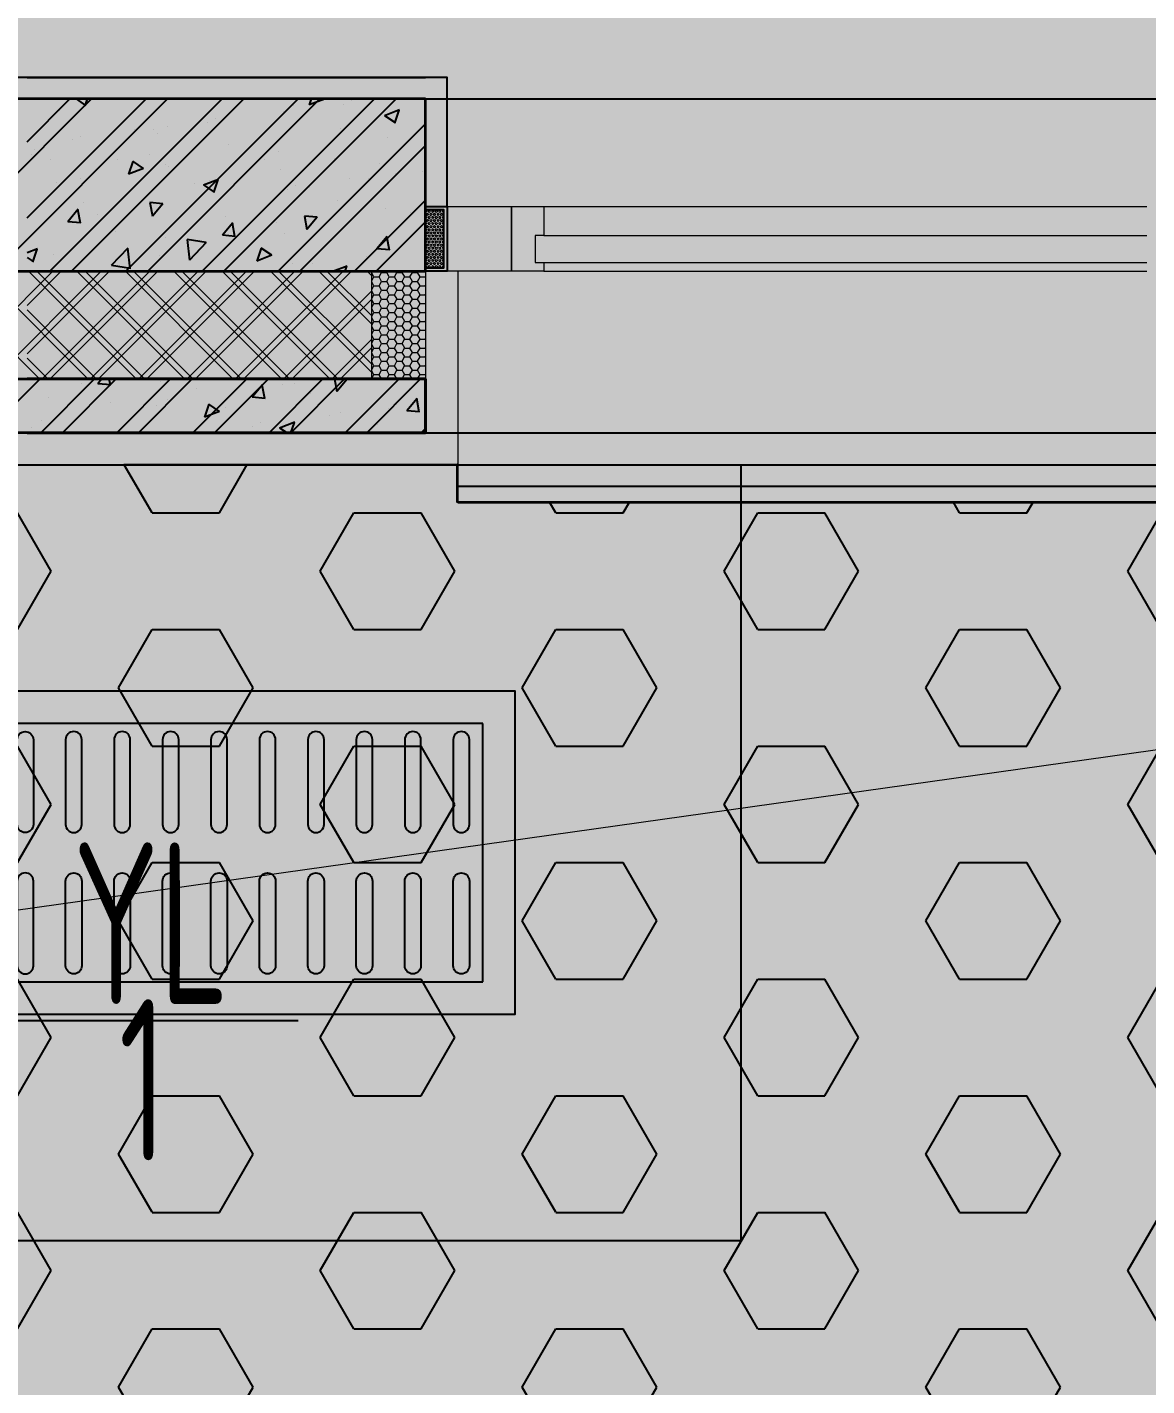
# Model space of a CAD drawing. Header units: inches. Extents: x 143994 to 247866, y 243815 to 272761.
# Drawn here: x 234468 to 235508, y 248811 to 250073 of the extents above; entities that cross this region are included whole.
import ezdxf

# ---------------------------------------------------------------- set-up
doc = ezdxf.new("R2010")
doc.units = ezdxf.units.IN
doc.header["$LTSCALE"] = 1000
doc.header["$MEASUREMENT"] = 0
doc.linetypes.add('DASH', pattern=[0.35, 0.25, -0.1])
doc.layers.get('DEFPOINTS').update_dxf_attribs({"color": 62})
for name, color, linetype in [('0-hat', 251, 'Continuous'), ('0-p5', 5, 'Continuous'), ('0-p7', 7, 'Continuous'), ('0-p9', 9, 'Continuous'), ('0-建筑1F', 127, 'Continuous'), ('0-建筑2F', 127, 'Continuous'), ('00给水管件', 32, 'Continuous'), ('00雨水标注', 3, 'Continuous'), ('A-S-face(建筑粉刷线)', 136, 'Continuous'), ('A-Wall-Patn', 255, 'Continuous'), ('PUB_HATCH', 8, 'Continuous')]:
    doc.layers.add(name, color=color, linetype=linetype)
for name, color, linetype, lineweight in [('A-Flr-LVTRY', 8, 'Continuous', 9), ('A-M-Stone', 11, 'Continuous', 15), ('A-Wall', 254, 'Continuous', 35), ('MQ-HZ幕墙绘制', 6, 'Continuous', 13), ('W-保温层', 8, 'Continuous', 13)]:
    doc.layers.add(name, color=color, linetype=linetype, lineweight=lineweight)
doc.styles.add('ECADI', font='hzs.shx', dxfattribs={"width": 0.7, "bigfont": 'hztxt.shx'})
doc.styles.get("Standard").update_dxf_attribs({"font": 'arial.ttf'})
doc.linetypes.add('R_WATER_SUPPLY', pattern='A,3,-0.2,["R",Standard,S=0.3,R=0,X=-0.1,Y=-0.15],-0.2', length=3.4)
pattern_1 = [(270, (1020.9525, 145.3926), (1.649778, -3e-16), [0.9525, -1.905]), (30, (1020.9525, 145.3926), (-0.824889, 1.4287496586), [0.9525, -1.905]), (330, (1020.9525, 144.4401), (0.824889, 1.4287496586), [0.9525, -1.905])]

# ---------------------------------------------------------------- blocks, each defined once
blk = doc.blocks.new('A$C3A954F53')
at = {"layer": '0-hat'}
h = blk.add_hatch(dxfattribs=at)
h.set_pattern_fill('HEX', color=256, scale=500)
h.set_pattern_definition([(0, (36396.67, 147322.27), (0, 108.253175), [62.5, -125]), (120, (36396.67, 147322.27), (-93.75, -54.12659), [62.5, -125]), (60, (36459.17, 147322.27), (-93.75, 54.12659), [62.5, -125])])
h.paths.add_polyline_path([(3259.6, 0.1), (2859.5, 0.1), (2859.5, -34.5), (619.5, -34.5), (619.5, 0.5), (0, 0), (0, -2609.5), (3259.5, -2609.5)])
at = {"layer": 'DEFPOINTS'}
blk.add_lwpolyline([(3259.6, 0.1), (2859.5, 0.1), (2859.5, -34.5), (619.5, -34.5), (619.5, 0.5), (0, 0), (0, -2609.5), (3259.5, -2609.5)], close=True, dxfattribs=at)
blk = doc.blocks.new('144')
at = {"layer": 'MQ-HZ幕墙绘制'}
h = blk.add_hatch(dxfattribs=at)
h.set_pattern_fill('HEX', color=127, angle=-90, style=0)
h.set_pattern_definition(pattern_1)
h.paths.add_polyline_path([(650286.9, -390307.3), (650286.9, -390253.3), (650303.9, -390253.3), (650303.9, -390307.3)])
h = blk.add_hatch(dxfattribs=at)
h.set_pattern_fill('HONEY', color=127, scale=3)
h.set_pattern_definition([(0, (2375.541, 380841.3842), (7.14375, 4.124445), [4.7625, -9.525]), (120, (2375.541, 380841.3842), (-7.143749147, 4.124446478), [4.7625, -9.525]), (60, (2375.541, 380841.3842), (8.53e-07, 8.248891478), [-9.525, 4.7625])])
h.paths.add_polyline_path([(650286.9, -390310.3), (650286.9, -390410.3), (650236.9, -390410.3), (650236.9, -390310.3)])
at = {"layer": 'A-M-Stone', "color": 127}
for p, q in [((650316.9, -390310.3), (650316.9, -390490.3)), ((650316.9, -390490.3), (650286.9, -390490.3))]:
    blk.add_line(p, q, dxfattribs=at)
at = {"layer": 'A-S-face(建筑粉刷线)', "color": 127}
blk.add_line((649916.9, -390130.3), (650286.9, -390130.3), dxfattribs=at)
blk.add_lwpolyline([(650306.9, -390250.3), (650306.9, -390130.3), (650286.9, -390130.3)], dxfattribs=at)
at = {"layer": 'A-Wall', "color": 127}
for p, q in [((650286.9, -390150.3), (649916.9, -390150.3)), ((650286.9, -390310.3), (650286.9, -390150.3)), ((649916.9, -390310.3), (650286.9, -390310.3)), ((650286.9, -390410.3), (649916.9, -390410.3)), ((650286.9, -390460.3), (650286.9, -390410.3)), ((649916.9, -390460.3), (650286.9, -390460.3))]:
    blk.add_line(p, q, dxfattribs=at)
at = {"layer": 'MQ-HZ幕墙绘制', "color": 127}
for p, q in [((650306.9, -390250.3), (650366.9, -390250.3)), ((650306.9, -390310.3), (650306.9, -390250.3)), ((650366.9, -390250.3), (650366.9, -390310.3)), ((650366.9, -390310.3), (650306.9, -390310.3))]:
    blk.add_line(p, q, dxfattribs=at)
at = {"layer": 'MQ-HZ幕墙绘制', "color": 127, "lineweight": -3}
blk.add_lwpolyline([(650306.9, -390250.3), (650306.9, -390310.3), (650289.9, -390310.3), (650289.9, -390310.3), (650286.9, -390310.3), (650286.9, -390307.3), (650303.9, -390307.3), (650303.9, -390253.3), (650286.9, -390253.3), (650286.9, -390250.3), (650289.9, -390250.3), (650289.9, -390250.3), (650306.9, -390250.3, -0.000051)], format="xyb", dxfattribs=at)
at = {"layer": 'MQ-HZ幕墙绘制', "color": 127}
blk.add_lwpolyline([(650286.9, -390310.3), (650286.9, -390410.3), (650236.9, -390410.3), (650236.9, -390310.3)], close=True, dxfattribs=at)
at = {"layer": 'PUB_HATCH', "color": 127, "linetype": 'Continuous'}
for p, q in [((649916.9, -390190), (649956.6, -390150.3)), ((649916.9, -390260.7), (650027.3, -390150.3)), ((649938, -390310.3), (650098, -390150.3)), ((649962.4, -390150.3), (649971.2, -390156.3)), ((649970.9, -390156.8), (649973.1, -390150.3)), ((650008.7, -390310.3), (650168.7, -390150.3)), ((650079.5, -390310.3), (650239.5, -390150.3)), ((650218.6, -390151.8), (650218.6, -390151.8)), ((649946.5, -390161.2), (649946.5, -390161.2)), ((650164.3, -390156), (650164.3, -390156)), ((650248.7, -390165.6), (650262.7, -390160.2)), ((650248.7, -390165.6), (650258.7, -390172.3)), ((650258.4, -390172.8), (650262.4, -390160.7)), ((650016.6, -390178.4), (650016.6, -390178.4)), ((650047.7, -390176), (650047.7, -390176)), ((650092.3, -390168.5), (650092.3, -390168.5)), ((650150.2, -390310.3), (650286.9, -390173.5)), ((649966.5, -390185), (649966.5, -390185)), ((650251.7, -390185.9), (650251.7, -390185.9)), ((649931.1, -390196), (649931.1, -390196)), ((650150.7, -390198.7), (650150.7, -390198.7)), ((649939, -390206.4), (649939, -390206.4)), ((650045.7, -390210.9), (650045.7, -390210.9)), ((650048, -390212.8), (650048, -390212.8)), ((650152.5, -390215.4), (650152.5, -390215.4)), ((649944.1, -390227.8), (649944.1, -390227.8)), ((650080.7, -390230.1), (650094.7, -390224.7)), ((650080.7, -390230.1), (650090.6, -390236.8)), ((650090.3, -390237.3), (650094.4, -390225.2)), ((650216.1, -390224.1), (650216.1, -390224.1)), ((650259.3, -390219.9), (650259.3, -390219.9)), ((650166, -390230.7), (650166, -390230.7)), ((649954.8, -390264), (649964.4, -390252.5)), ((649966.5, -390265.6), (649964.1, -390253)), ((650039.7, -390247.3), (650039.7, -390247.3)), ((650220.9, -390310.3), (650286.9, -390244.2)), ((650249.3, -390252.5), (650249.3, -390252.5)), ((650272.7, -390255.3), (650272.7, -390255.3)), ((649954.8, -390264), (649966.8, -390265.1)), ((649963.9, -390257.3), (649963.9, -390257.3)), ((650098.2, -390276.6), (650107.9, -390265.1)), ((650109.9, -390278.1), (650107.6, -390265.6)), ((650148.2, -390265.3), (650148.2, -390265.3)), ((650045.5, -390279.4), (650045.5, -390279.4)), ((650098.2, -390276.6), (650110.2, -390277.6)), ((650156.1, -390275.3), (650156.1, -390275.3)), ((650241.7, -390289.1), (650251.3, -390277.6)), ((650253.4, -390290.7), (650251, -390278.1)), ((649916.9, -390292.9), (649926.6, -390289.2)), ((649922.3, -390301.8), (649926.3, -390289.7)), ((649995.1, -390304.8), (650010.7, -390288.6)), ((650012.6, -390308), (650010.4, -390289)), ((650239.2, -390293), (650239.2, -390293)), ((650241.7, -390289.1), (650253.7, -390290.2)), ((649916.9, -390297.5), (649922.6, -390301.3)), ((649941.7, -390294.4), (649941.7, -390294.4)), ((649995.1, -390304.8), (650012.9, -390307.6)), ((650039.5, -390295.3), (650039.5, -390295.3)), ((650163.5, -390303), (650163.5, -390303)), ((650200.9, -390310.3), (650214.1, -390305.2)), ((650212.2, -390310.3), (650213.8, -390305.7)), ((650113.4, -390309.6), (650113.4, -390309.6)), ((649929.5, -390460.3), (649979.5, -390410.3)), ((649967, -390414.7), (649967, -390414.7)), ((649982.5, -390414.5), (649986.1, -390410.3)), ((649982.5, -390414.5), (649994.5, -390415.5)), ((649994.2, -390416), (649993.1, -390410.3)), ((650000.2, -390460.3), (650050.2, -390410.3)), ((650040.7, -390412.5), (650040.7, -390412.5)), ((650070.9, -390460.3), (650120.9, -390410.3)), ((650073.8, -390419.3), (650073.8, -390419.3)), ((650126, -390427), (650135.6, -390415.5)), ((650137.7, -390428.6), (650135.3, -390416)), ((650141.6, -390460.3), (650191.6, -390410.3)), ((650212.3, -390460.3), (650262.3, -390410.3)), ((649936.8, -390427.5), (649936.8, -390427.5)), ((650047.1, -390429.3), (650047.1, -390429.3)), ((650126, -390427), (650138, -390428.1)), ((650180.5, -390423.8), (650180.5, -390423.8)), ((650269.5, -390439.6), (650279.1, -390428.1)), ((650281.1, -390441.1), (650278.8, -390428.6)), ((650260.3, -390434.2), (650260.3, -390434.2)), ((650269.5, -390439.6), (650281.4, -390440.6)), ((649930.5, -390449.3), (649930.5, -390449.3)), ((650134, -390450.8), (650134, -390450.8)), ((650151.4, -390455.6), (650165.4, -390450.3)), ((650151.4, -390455.6), (650158.3, -390460.3)), ((650161.9, -390460.3), (650165.1, -390450.8)), ((650242, -390452.2), (650242, -390452.2)), ((650283, -390460.3), (650286.9, -390456.4))]:
    blk.add_line(p, q, dxfattribs=at)
at = {"layer": 'PUB_HATCH', "color": 127}
for p, q in [((650316.9, -390525.3), (650316.9, -390490.3)), ((652556.9, -390525.3), (650316.9, -390525.3))]:
    blk.add_line(p, q, dxfattribs=at)
at = {"layer": 'W-保温层', "color": 127, "linetype": 'Continuous'}
for p, q in [((649916.9, -390342), (649948.6, -390310.3)), ((649916.9, -390386.9), (649993.5, -390310.3)), ((650026, -390410.3), (649926, -390310.3)), ((649938.4, -390410.3), (650038.4, -390310.3)), ((650070.9, -390410.3), (649970.9, -390310.3)), ((649983.3, -390410.3), (650083.3, -390310.3)), ((650115.8, -390410.3), (650015.8, -390310.3)), ((650028.2, -390410.3), (650128.2, -390310.3)), ((650160.7, -390410.3), (650060.7, -390310.3)), ((650073.2, -390410.3), (650173.2, -390310.3)), ((650205.6, -390410.3), (650105.6, -390310.3)), ((650118.1, -390410.3), (650218.1, -390310.3)), ((650236.9, -390396.7), (650150.5, -390310.3)), ((650236.9, -390351.8), (650195.4, -390310.3)), ((650163, -390410.3), (650236.9, -390336.3)), ((649981.1, -390410.3), (649916.9, -390346.1)), ((650207.9, -390410.3), (650236.9, -390381.2)), ((649936.2, -390410.3), (649916.9, -390391))]:
    blk.add_line(p, q, dxfattribs=at)
blk = doc.blocks.new('1442323')
at = {"layer": 'MQ-HZ幕墙绘制'}
h = blk.add_hatch(dxfattribs=at)
h.set_pattern_fill('HEX', color=127, angle=-90, style=0)
h.set_pattern_definition(pattern_1)
h.paths.add_polyline_path([(692336.9, -390396.3), (692336.9, -390342.3), (692353.9, -390342.3), (692353.9, -390396.3)])
h = blk.add_hatch(dxfattribs=at)
h.set_pattern_fill('HONEY', color=127, scale=3)
h.set_pattern_definition([(0, (2375.541, 380841.3842), (7.14375, 4.124445), [4.7625, -9.525]), (120, (2375.541, 380841.3842), (-7.143749147, 4.124446478), [4.7625, -9.525]), (60, (2375.541, 380841.3842), (8.53e-07, 8.248891478), [-9.525, 4.7625])])
h.paths.add_polyline_path([(692336.9, -390399.3), (692336.9, -390499.3), (692286.9, -390499.3), (692286.9, -390399.3)])
at = {"layer": 'A-Flr-LVTRY', "color": 127}
blk.add_line((691954.2, -390992.9), (694896.9, -390579.3), dxfattribs=at)
at = {"layer": 'A-M-Stone', "color": 127}
for p, q in [((692366.9, -390399.3), (692366.9, -390579.3)), ((692336.9, -390579.3), (691746.9, -390579.3)), ((692366.9, -390579.3), (692336.9, -390579.3))]:
    blk.add_line(p, q, dxfattribs=at)
at = {"layer": 'A-S-face(建筑粉刷线)', "color": 127}
blk.add_line((692336.9, -390219.3), (691386.9, -390219.3), dxfattribs=at)
blk.add_lwpolyline([(692356.9, -390339.3), (692356.9, -390219.3), (692336.9, -390219.3)], dxfattribs=at)
at = {"layer": 'A-Wall', "color": 127}
for p, q in [((692336.9, -390239.3), (691406.9, -390239.3)), ((692336.9, -390399.3), (692336.9, -390239.3)), ((691566.9, -390399.3), (692336.9, -390399.3)), ((691666.9, -390499.3), (692336.9, -390499.3)), ((692336.9, -390499.3), (692336.9, -390549.3)), ((692336.9, -390549.3), (691716.9, -390549.3))]:
    blk.add_line(p, q, dxfattribs=at)
at = {"layer": 'MQ-HZ幕墙绘制', "color": 127}
for p, q in [((692356.9, -390339.3), (692416.9, -390339.3)), ((692356.9, -390399.3), (692356.9, -390339.3)), ((692416.9, -390339.3), (692446.9, -390339.3)), ((692416.9, -390399.3), (692416.9, -390339.3)), ((692416.9, -390339.3), (692416.9, -390399.3)), ((692446.9, -390339.3), (693006.9, -390339.3)), ((692446.9, -390339.3), (692446.9, -390366.3)), ((692446.9, -390366.3), (692438.9, -390366.3)), ((692438.9, -390366.3), (692438.9, -390391.3)), ((692446.9, -390366.3), (693006.9, -390366.3)), ((692438.9, -390391.3), (692446.9, -390391.3)), ((692446.9, -390391.3), (693006.9, -390391.3)), ((692446.9, -390391.3), (692446.9, -390399.3)), ((692416.9, -390399.3), (692356.9, -390399.3)), ((692446.9, -390399.3), (692416.9, -390399.3)), ((692446.9, -390399.3), (693006.9, -390399.3))]:
    blk.add_line(p, q, dxfattribs=at)
at = {"layer": 'MQ-HZ幕墙绘制', "color": 127, "lineweight": -3}
blk.add_lwpolyline([(692356.9, -390339.3), (692356.9, -390399.3), (692339.9, -390399.3), (692339.9, -390399.3), (692336.9, -390399.3), (692336.9, -390396.3), (692353.9, -390396.3), (692353.9, -390342.3), (692336.9, -390342.3), (692336.9, -390339.3), (692339.9, -390339.3), (692339.9, -390339.3), (692356.9, -390339.3, -0.000051)], format="xyb", dxfattribs=at)
at = {"layer": 'MQ-HZ幕墙绘制', "color": 127}
blk.add_lwpolyline([(692336.9, -390399.3), (692336.9, -390499.3), (692286.9, -390499.3), (692286.9, -390399.3)], close=True, dxfattribs=at)
at = {"layer": 'PUB_HATCH', "color": 127, "linetype": 'Continuous'}
for p, q in [((692026.7, -390239.3), (691866.7, -390399.3)), ((692097.4, -390239.3), (691937.4, -390399.3)), ((692168.1, -390239.3), (692008.1, -390399.3)), ((692238.9, -390239.3), (692078.9, -390399.3)), ((692309.6, -390239.3), (692149.6, -390399.3)), ((692230.8, -390239.3), (692229, -390244.8)), ((692243, -390239.5), (692229, -390244.8)), ((692243, -390239.5), (692242.7, -390239.3)), ((692204.6, -390251.1), (692204.6, -390251.1)), ((692261.1, -390244.1), (692261.1, -390244.1)), ((692084.7, -390267.4), (692084.7, -390267.4)), ((692134.8, -390260.8), (692134.8, -390260.8)), ((692257.5, -390266.8), (692257.5, -390266.8)), ((692009, -390277.3), (692009, -390277.3)), ((692088, -390271.1), (692088, -390271.1)), ((691971.4, -390291.2), (691971.4, -390291.2)), ((691973.9, -390286.1), (691973.9, -390286.1)), ((692080.6, -390290.7), (692080.6, -390290.7)), ((692153.7, -390281.8), (692153.7, -390281.8)), ((692336.9, -390282.7), (692220.3, -390399.3)), ((692051, -390295.9), (692051, -390295.9)), ((692065, -390297.3), (692060.9, -390309.3)), ((692074.9, -390304), (692060.9, -390309.3)), ((692074.9, -390304), (692065, -390297.2)), ((692187.4, -390295.2), (692187.4, -390295.2)), ((692252.6, -390295), (692252.6, -390295)), ((692294.2, -390299.7), (692294.2, -390299.7)), ((692016, -390313), (692016, -390313)), ((692122.8, -390317.5), (692122.8, -390317.5)), ((692135.9, -390315), (692135.9, -390315)), ((692284.2, -390313.1), (692284.2, -390313.1)), ((692334.3, -390306.5), (692334.3, -390306.5)), ((692208.5, -390323), (692208.5, -390323)), ((692229.6, -390322), (692229.6, -390322)), ((692336.3, -390326.5), (692336.3, -390326.5)), ((692019.3, -390335.1), (692019.3, -390335.1)), ((692092.9, -390336.6), (692081, -390335.6)), ((692081, -390335.6), (692083.3, -390348.1)), ((692082.2, -390339.7), (692082.2, -390339.7)), ((692092.9, -390336.6), (692083.3, -390348.1)), ((692255.1, -390333.4), (692255.1, -390333.4)), ((692032.1, -390346.3), (692032.1, -390346.3)), ((692151.2, -390348.4), (692151.2, -390348.4)), ((692236.4, -390349.2), (692224.4, -390348.1)), ((692224.4, -390348.1), (692226.7, -390360.7)), ((692236.4, -390349.2), (692226.7, -390360.7)), ((692336.9, -390353.4), (692291, -390399.3)), ((692048.5, -390362.4), (692048.5, -390362.4)), ((692115.5, -390370), (692117.7, -390389)), ((692133.3, -390372.8), (692115.5, -390370)), ((692133.3, -390372.8), (692117.7, -390389)), ((692184.4, -390377.8), (692180.3, -390389.9)), ((692194.3, -390384.5), (692184.4, -390377.8)), ((692194.3, -390384.5), (692180.3, -390389.9)), ((692231.6, -390391.9), (692231.6, -390391.9)), ((692281.7, -390385.3), (692281.7, -390385.3)), ((691978.9, -390499.3), (691928.9, -390549.3)), ((692049.6, -390499.3), (691999.6, -390549.3)), ((692120.3, -390499.3), (692070.3, -390549.3)), ((692191, -390499.3), (692141, -390549.3)), ((692204, -390504.4), (692204, -390504.4)), ((692261.7, -390499.3), (692211.7, -390549.3)), ((692215.4, -390503.5), (692215.4, -390503.5)), ((692252.3, -390499.3), (692254.5, -390511.1)), ((692264.1, -390499.6), (692254.5, -390511.1)), ((692264.1, -390499.6), (692260.7, -390499.3)), ((692332.4, -390499.3), (692282.4, -390549.3)), ((692322.2, -390508), (692322.2, -390508)), ((692044.1, -390521.4), (692044.1, -390521.4)), ((692087.4, -390524.4), (692087.4, -390524.4)), ((692135.7, -390522.8), (692131.6, -390534.9)), ((692145.6, -390529.5), (692131.6, -390534.9)), ((692145.6, -390529.5), (692135.7, -390522.8)), ((692150.8, -390525.9), (692150.8, -390525.9)), ((692247.8, -390533.1), (692247.8, -390533.1)), ((692257.6, -390530.4), (692257.6, -390530.4)), ((692302.8, -390526.5), (692302.8, -390526.5)), ((691970.8, -390544.4), (691970.8, -390544.4)), ((692176.4, -390543.1), (692176.4, -390543.1)), ((692143.9, -390548.1), (692143.9, -390548.1)), ((692252, -390548.3), (692252, -390548.3))]:
    blk.add_line(p, q, dxfattribs=at)
at = {"layer": 'PUB_HATCH', "color": 127}
for p, q in [((692366.9, -390599.3), (692366.9, -390579.3)), ((694606.9, -390599.3), (692366.9, -390599.3))]:
    blk.add_line(p, q, dxfattribs=at)
at = {"layer": 'W-保温层', "color": 127}
for p, q in [((692286.9, -390399.3), (691566.9, -390399.3)), ((692286.9, -390499.3), (692286.9, -390399.3)), ((691666.9, -390499.3), (692286.9, -390499.3))]:
    blk.add_line(p, q, dxfattribs=at)
at = {"layer": 'W-保温层', "color": 127, "linetype": 'Continuous'}
for p, q in [((691878.5, -390399.3), (691978.5, -390499.3)), ((691990.9, -390399.3), (691890.9, -390499.3)), ((691923.4, -390399.3), (692023.4, -390499.3)), ((692035.8, -390399.3), (691935.8, -390499.3)), ((691968.3, -390399.3), (692068.3, -390499.3)), ((692080.7, -390399.3), (691980.7, -390499.3)), ((692013.2, -390399.3), (692113.2, -390499.3)), ((692125.7, -390399.3), (692025.7, -390499.3)), ((692058.1, -390399.3), (692158.1, -390499.3)), ((692170.6, -390399.3), (692070.6, -390499.3)), ((692103, -390399.3), (692203, -390499.3)), ((692215.5, -390399.3), (692115.5, -390499.3)), ((692147.9, -390399.3), (692247.9, -390499.3)), ((692260.4, -390399.3), (692160.4, -390499.3)), ((692192.8, -390399.3), (692286.9, -390493.4)), ((692237.7, -390399.3), (692286.9, -390448.5)), ((692282.6, -390399.3), (692286.9, -390403.6)), ((692286.9, -390417.6), (692205.3, -390499.3)), ((692286.9, -390462.5), (692250.2, -390499.3))]:
    blk.add_line(p, q, dxfattribs=at)
blk = doc.blocks.new('角阀4')
at = {"layer": '00给水管件'}
for p, q in [((-1796174.7, -258911.5), (-1796091, -258911.5)), ((-1796132.8, -258992.3), (-1796132.8, -258911.5))]:
    blk.add_line(p, q, dxfattribs=at)
blk.add_circle((-1796132.8, -258992.3), 37.9, dxfattribs=at)
blk = doc.blocks.new('A$C6F0D20D9')
at = {"layer": '00给水管件', "linetype": 'R_WATER_SUPPLY', "xscale": -1, "rotation": 90.00024275801658}
blk.add_blockref('角阀4', (-259069.8, -1796308.9), dxfattribs=at)
blk = doc.blocks.new('A$C774F656B')
at = {"layer": '0-p5', "linetype": 'DASH', "ltscale": 5}
for points in [[(-165, 0), (555, 0), (555, 920), (-165, 920)], [(75, 240), (315, 240), (315, 680), (75, 680)]]:
    blk.add_lwpolyline(points, close=True, dxfattribs=at)
at = {"layer": '0-p7'}
blk.add_lwpolyline([(45, 210), (345, 210), (345, 710), (45, 710)], close=True, dxfattribs=at)
at = {"layer": '0-p9'}
for points in [[(90, 667.5, 1), (90, 652.5), (168.8, 652.5, 1), (168.8, 667.5)], [(300, 667.5, -1), (300, 652.5), (221.3, 652.5, -1), (221.3, 667.5)], [(90, 622.5, 1), (90, 607.5), (168.8, 607.5, 1), (168.8, 622.5)], [(300, 622.5, -1), (300, 607.5), (221.3, 607.5, -1), (221.3, 622.5)], [(90, 577.5, 1), (90, 562.5), (168.8, 562.5, 1), (168.8, 577.5)], [(300, 577.5, -1), (300, 562.5), (221.3, 562.5, -1), (221.3, 577.5)], [(90, 532.5, 1), (90, 517.5), (168.8, 517.5, 1), (168.8, 532.5)], [(300, 532.5, -1), (300, 517.5), (221.3, 517.5, -1), (221.3, 532.5)], [(90, 487.5, 1), (90, 472.5), (168.8, 472.5, 1), (168.8, 487.5)], [(300, 487.5, -1), (300, 472.5), (221.3, 472.5, -1), (221.3, 487.5)], [(90, 442.5, 1), (90, 427.5), (168.8, 427.5, 1), (168.8, 442.5)], [(300, 442.5, -1), (300, 427.5), (221.3, 427.5, -1), (221.3, 442.5)], [(90, 397.5, 1), (90, 382.5), (168.8, 382.5, 1), (168.8, 397.5)], [(300, 397.5, -1), (300, 382.5), (221.3, 382.5, -1), (221.3, 397.5)], [(90, 352.5, 1), (90, 337.5), (168.8, 337.5, 1), (168.8, 352.5)], [(300, 352.5, -1), (300, 337.5), (221.3, 337.5, -1), (221.3, 352.5)], [(90, 307.5, 1), (90, 292.5), (168.8, 292.5, 1), (168.8, 307.5)], [(300, 307.5, -1), (300, 292.5), (221.3, 292.5, -1), (221.3, 307.5)], [(90, 247.5, -1), (90, 262.5), (168.8, 262.5, -1), (168.8, 247.5)], [(300, 247.5, 1), (300, 262.5), (221.3, 262.5, 1), (221.3, 247.5)]]:
    blk.add_lwpolyline(points, format="xyb", close=True, dxfattribs=at)
blk = doc.blocks.new('FDGFDG')
at = {"layer": 'DEFPOINTS', "rotation": 270}
blk.add_blockref('A$C774F656B', (-106156.5, 247609.4), dxfattribs=at)
at = {"layer": 'DEFPOINTS', "xscale": -1}
blk.add_blockref('A$C6F0D20D9', (-106156.5, 247604.4), dxfattribs=at)

msp = doc.modelspace()

# ---------------------------------------------------------------- hatches: boundary and pattern name
at = {"layer": 'DEFPOINTS'}
h = msp.add_hatch(dxfattribs=at)
h.set_pattern_fill('ANSI31', color=250)
h.set_pattern_definition([(45, (0, 0), (-1.122532015, 1.122532015), [])])
h.paths.add_polyline_path([(247866.03, 243814.78), (223286.02, 243814.78), (223286.02, 270814.78), (247866.03, 270814.78)])

# ---------------------------------------------------------------- linework, layer by layer
at = {"layer": '00雨水标注'}
msp.add_line((234719.88, 249149.87), (234418.38, 249149.87), dxfattribs=at)
at = {"layer": 'A-Wall-Patn'}
for p, q in [((233908.2, 250006.1), (241368.2, 250006.1)), ((234218.2, 249696.1), (241058.2, 249696.1))]:
    msp.add_line(p, q, dxfattribs=at)
at = {"layer": 'A-Wall-Patn', "color": 11}
msp.add_lwpolyline([(237508.2, 249666.1), (234248.2, 249666.1), (234248.2, 248896.1)], dxfattribs=at)

# ---------------------------------------------------------------- block references
at = {"layer": '0-建筑1F'}
msp.add_blockref('144', (-415448.72, 640156.38), dxfattribs=at)
at = {"layer": '0-建筑2F'}
msp.add_blockref('1442323', (-457498.72, 640245.41), dxfattribs=at)
at = {"layer": 'DEFPOINTS'}
for name, p in [('FDGFDG', (340367.93, 1891.66)), ('A$C3A954F53', (234248.2, 249666.1))]:
    msp.add_blockref(name, p, dxfattribs=at)

# ---------------------------------------------------------------- texts
at = {"layer": '00雨水标注', "style": 'ECADI', "width": 0.7}
for s, p in [('YL', (234510.46, 249165.6)), ('1', (234553.37, 249019.98))]:
    msp.add_text(s, height=150, rotation=0, dxfattribs=at).set_placement(p)

doc.saveas('drawing.dxf')
